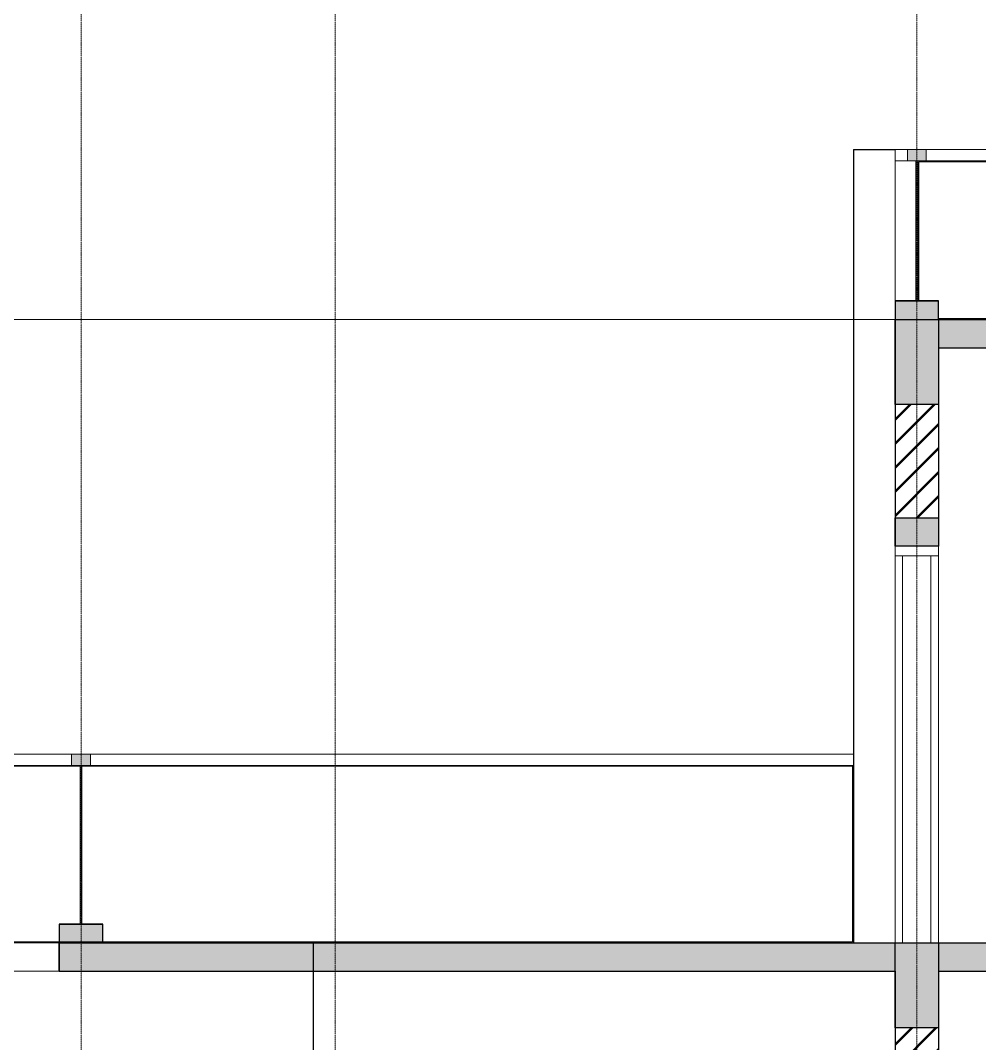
# Model space of a CAD drawing. Header units: millimetres. Extents: x -425671 to 598394, y -194194 to 343585.
# Drawn here: x 45408 to 50486, y 246560 to 251976 of the extents above; entities that cross this region are included whole.
import ezdxf

# ---------------------------------------------------------------- set-up
doc = ezdxf.new("R2010")
doc.units = ezdxf.units.MM
doc.linetypes.add('ACAD_ISO10W100', pattern=[18, 12, -3, 0, -3])
doc.linetypes.add('HIDDEN', pattern=[9.525, 6.35, -3.175])
for name, color, linetype, lineweight in [('230mm Wall', 250, 'Continuous', 25), ('Centre line', 30, 'Continuous', 9), ('Column', 250, 'Continuous', 25), ('Door', 250, 'Continuous', 15), ('Glass', 4, 'Continuous', 5), ('Hatch', 250, 'Continuous', 5), ('Hidden', 250, 'Continuous', 5), ('Railing', 250, 'Continuous', 9)]:
    doc.layers.add(name, color=color, linetype=linetype, lineweight=lineweight)
doc.layers.add('Slab', color=250, linetype='Continuous')

msp = doc.modelspace()

# ---------------------------------------------------------------- hatches: boundary and pattern name
at = {"layer": 'Hatch', "transparency": 33554687}
h = msp.add_hatch(dxfattribs=at)
h.set_pattern_fill('JIS_RC_15', color=256, scale=6)
h.set_pattern_definition([(45, (-4774807.05, -1912552.58), (-63.6396103, 63.6396103), []), (45, (-4774802.7, -1912552.58), (-63.6396103, 63.6396103), []), (45, (-4774798.35, -1912552.58), (-63.6396103, 63.6396103), [])])
h.paths.add_polyline_path([(58429.03, 239292.316), (58199.03, 239292.316), (58199.03, 237192.316), (58429.03, 237192.316)])
h.paths.add_polyline_path([(58429.03, 240042.316), (58199.03, 240042.316), (58199.03, 239842.316), (58429.03, 239842.316)])
h.paths.add_polyline_path([(58429.03, 242592.316), (58199.03, 242592.316), (58199.03, 240492.316), (58429.03, 240492.316)])
h.paths.add_polyline_path([(58429.03, 245892.316), (58199.03, 245892.316), (58199.03, 243792.316), (58429.03, 243792.316)])
h.paths.add_polyline_path([(58429.03, 249192.316), (58199.03, 249192.316), (58199.03, 247092.316), (58429.03, 247092.316)])
h.paths.add_polyline_path([(58429.03, 249942.316), (58199.03, 249942.316), (58199.03, 249742.316), (58429.03, 249742.316)])
h.paths.add_polyline_path([(56699.03, 249942.316), (56469.03, 249942.316), (56469.03, 249342.316), (56699.03, 249342.316)])
h.paths.add_polyline_path([(56699.03, 249192.316), (56469.03, 249192.316), (56469.03, 247092.316), (56699.03, 247092.316)])
h.paths.add_polyline_path([(50269.03, 249942.316), (50039.03, 249942.316), (50039.03, 249342.316), (50269.03, 249342.316)])
h.paths.add_polyline_path([(50269.03, 246642.316), (50039.03, 246642.316), (50039.03, 246042.316), (50269.03, 246042.316)])
h.paths.add_polyline_path([(56699.03, 246642.316), (56469.03, 246642.316), (56469.03, 246042.316), (56699.03, 246042.316)])
h.paths.add_polyline_path([(56699.03, 243342.316), (56469.03, 243342.316), (56469.03, 242742.316), (56699.03, 242742.316)])
h.paths.add_polyline_path([(50269.03, 243342.316), (50039.03, 243342.316), (50039.03, 242742.316), (50269.03, 242742.316)])
h.paths.add_polyline_path([(50269.03, 240042.316), (50039.03, 240042.316), (50039.03, 239442.316), (50269.03, 239442.316)])
h.paths.add_polyline_path([(56699.03, 240042.316), (56469.03, 240042.316), (56469.03, 239442.316), (56699.03, 239442.316)])
at = {"layer": 'Slab', "transparency": 33554687}
h = msp.add_hatch(color=256, dxfattribs=at)
h.dxf.hatch_style = 1
h.paths.add_polyline_path([(50269.03, 246042.316), (50039.03, 246042.316), (50039.03, 245892.316), (50269.03, 245892.316)])
h.paths.add_polyline_path([(50269.03, 247092.316), (50039.03, 247092.316), (50039.03, 246942.316), (50039.03, 246942.316), (50039.03, 246642.316), (50269.03, 246642.316)])
h.paths.add_polyline_path([(53579.03, 247092.316), (50269.03, 247092.316), (50269.03, 246942.316), (53579.03, 246942.316)])
h.paths.add_polyline_path([(53849.03, 247092.316), (53579.03, 247092.316), (53579.03, 246942.316), (53774.03, 246942.316), (53774.03, 246867.316), (54044.03, 246867.316), (54044.03, 246717.316), (54314.03, 246717.316), (54314.03, 246567.316), (54584.03, 246567.316), (54584.03, 246417.316), (54854.03, 246417.316), (54854.03, 246267.316), (55124.03, 246267.316), (55124.03, 246117.316), (55394.03, 246117.316), (55394.03, 245967.316), (55469.03, 245967.316), (55469.03, 246192.316), (55199.03, 246192.316), (55199.03, 246342.316), (54929.03, 246342.316), (54929.03, 246492.316), (54659.03, 246492.316), (54659.03, 246642.316), (54389.03, 246642.316), (54389.03, 246792.316), (54119.03, 246792.316), (54119.03, 246942.316), (53849.03, 246942.316)])
h.paths.add_polyline_path([(56699.03, 247092.316), (56469.03, 247092.316), (56469.03, 246642.316), (56699.03, 246642.316)])
h.paths.add_polyline_path([(58199.03, 247092.316), (56699.03, 247092.316), (56699.03, 246942.316), (58199.03, 246942.316)])
h.paths.add_polyline_path([(58429.03, 246942.316), (58429.03, 247092.316), (58199.03, 247092.316), (58199.03, 246642.316), (58429.03, 246642.316)])
h.paths.add_polyline_path([(58429.03, 246442.316), (58199.03, 246442.316), (58199.03, 246342.316), (58429.03, 246342.316)])
h.paths.add_polyline_path([(58879.03, 246392.316), (58729.03, 246442.316), (58429.03, 246442.316), (58429.03, 246342.316), (58879.03, 246342.316)])
h.paths.add_polyline_path([(58429.03, 246042.316), (58199.03, 246042.316), (58199.03, 245892.316), (58429.03, 245892.316)])
h.paths.add_polyline_path([(56699.03, 246042.316), (56469.03, 246042.316), (56469.03, 245892.316), (56699.03, 245892.316)])
h.paths.add_polyline_path([(56469.03, 250392.316), (50269.03, 250392.316), (50269.03, 250242.316), (56469.03, 250242.316)])
h.paths.add_polyline_path([(56699.03, 250392.316), (56469.03, 250392.316), (56469.03, 249942.316), (56699.03, 249942.316)])
h.paths.add_polyline_path([(58199.03, 250392.316), (56699.03, 250392.316), (56699.03, 250242.316), (58199.03, 250242.316)])
h.paths.add_polyline_path([(58429.03, 250392.316), (58199.03, 250392.316), (58199.03, 250242.316), (58199.03, 249942.316), (58429.03, 249942.316)])
h.paths.add_polyline_path([(58429.03, 249742.316), (58199.03, 249742.316), (58199.03, 249642.316), (58429.03, 249642.316)])
h.paths.add_polyline_path([(58879.03, 249692.316), (58729.03, 249742.316), (58429.03, 249742.316), (58429.03, 249642.316), (58879.03, 249642.316)])
h.paths.add_polyline_path([(58429.03, 250492.316), (58199.03, 250492.316), (58199.03, 250392.316), (58429.03, 250392.316)])
h.paths.add_polyline_path([(58429.03, 249342.316), (58199.03, 249342.316), (58199.03, 249192.316), (58429.03, 249192.316)])
h.paths.add_polyline_path([(56699.03, 249342.316), (56469.03, 249342.316), (56469.03, 249192.316), (56699.03, 249192.316)])
h.paths.add_polyline_path([(50269.03, 250242.316), (50269.03, 250392.316), (50039.03, 250392.316), (50039.03, 249942.316), (50269.03, 249942.316)])
h.paths.add_polyline_path([(50269.03, 250492.316), (50039.03, 250492.316), (50039.03, 250392.316), (50269.03, 250392.316)])
h.paths.add_polyline_path([(50269.03, 249342.316), (50039.03, 249342.316), (50039.03, 249192.316), (50269.03, 249192.316)])
h.paths.add_polyline_path([(50039.03, 247092.316), (46959.03, 247092.316), (46959.03, 246942.316), (50039.03, 246942.316)])
h.paths.add_polyline_path([(50039.03, 243792.316), (46959.03, 243792.316), (46959.03, 243642.316), (50039.03, 243642.316)])
h.paths.add_polyline_path([(46959.03, 243792.316), (45614.03, 243792.316), (45614.03, 243642.316), (46959.03, 243642.316)])
h.paths.add_polyline_path([(45844.03, 243892.316), (45614.03, 243892.316), (45614.03, 243792.316), (45844.03, 243792.316)])
h.paths.add_polyline_path([(45779.03, 244792.316), (45679.03, 244792.316), (45679.03, 244732.316), (45779.03, 244732.316)])
h.paths.add_polyline_path([(45779.03, 241492.316), (45679.03, 241492.316), (45679.03, 241432.316), (45779.03, 241432.316)])
h.paths.add_polyline_path([(45844.03, 240592.316), (45614.03, 240592.316), (45614.03, 240492.316), (45844.03, 240492.316)])
h.paths.add_polyline_path([(46959.03, 240492.316), (45614.03, 240492.316), (45614.03, 240342.316), (46959.03, 240342.316)])
h.paths.add_polyline_path([(50039.03, 240492.316), (47039.03, 240492.316), (46959.03, 240492.316), (46959.03, 240342.316), (50039.03, 240342.316)])
h.paths.add_polyline_path([(50269.03, 243792.316), (50039.03, 243792.316), (50039.03, 243642.316), (50039.03, 243642.316), (50039.03, 243342.316), (50269.03, 243342.316)])
h.paths.add_polyline_path([(50269.03, 242742.316), (50039.03, 242742.316), (50039.03, 242592.316), (50269.03, 242592.316)])
h.paths.add_polyline_path([(52544.03, 243792.316), (50269.03, 243792.316), (50269.03, 243642.316), (52544.03, 243642.316)])
h.paths.add_polyline_path([(56699.03, 243642.316), (56699.03, 243792.316), (56469.03, 243792.316), (56469.03, 243342.316), (56699.03, 243342.316)])
h.paths.add_polyline_path([(58199.03, 243642.316), (56699.03, 243642.316), (56699.03, 243542.316), (58199.03, 243542.316)])
h.paths.add_polyline_path([(58429.03, 243792.316), (58199.03, 243792.316), (58199.03, 243342.316), (58429.03, 243342.316)])
h.paths.add_polyline_path([(58429.03, 243142.316), (58199.03, 243142.316), (58199.03, 243042.316), (58429.03, 243042.316)])
h.paths.add_polyline_path([(58729.03, 243142.316), (58429.03, 243142.316), (58429.03, 243042.316), (58879.03, 243042.316), (58879.03, 243092.316)])
h.paths.add_polyline_path([(58429.03, 242742.316), (58199.03, 242742.316), (58199.03, 242592.316), (58429.03, 242592.316)])
h.paths.add_polyline_path([(56699.03, 242742.316), (56469.03, 242742.316), (56469.03, 242592.316), (56699.03, 242592.316)])
h.paths.add_polyline_path([(50269.03, 240492.316), (50039.03, 240492.316), (50039.03, 240342.316), (50039.03, 240342.316), (50039.03, 240042.316), (50269.03, 240042.316)])
h.paths.add_polyline_path([(52544.03, 240492.316), (50269.03, 240492.316), (50269.03, 240342.316), (52544.03, 240342.316)])
h.paths.add_polyline_path([(52844.03, 240492.316), (52544.03, 240492.316), (52544.03, 240342.316), (52844.03, 240342.316)])
h.paths.add_polyline_path([(53579.03, 240492.316), (52844.03, 240492.316), (52844.03, 240342.316), (53579.03, 240342.316)])
h.paths.add_polyline_path([(53849.03, 240492.316), (53579.03, 240492.316), (53579.03, 240342.316), (53774.03, 240342.316), (53774.03, 240267.316), (54044.03, 240267.316), (54044.03, 240117.316), (54314.03, 240117.316), (54314.03, 239967.316), (54584.03, 239967.316), (54584.03, 239817.316), (54854.03, 239817.316), (54854.03, 239667.316), (55124.03, 239667.316), (55124.03, 239517.316), (55394.03, 239517.316), (55394.03, 239367.316), (55469.03, 239367.316), (55469.03, 239592.316), (55199.03, 239592.316), (55199.03, 239742.316), (54929.03, 239742.316), (54929.03, 239892.316), (54659.03, 239892.316), (54659.03, 240042.316), (54389.03, 240042.316), (54389.03, 240192.316), (54119.03, 240192.316), (54119.03, 240342.316), (53849.03, 240342.316)])
h.paths.add_polyline_path([(56699.03, 240342.316), (56699.03, 240492.316), (56469.03, 240492.316), (56469.03, 240042.316), (56699.03, 240042.316)])
h.paths.add_polyline_path([(58199.03, 240342.316), (56699.03, 240342.316), (56699.03, 240242.316), (58199.03, 240242.316)])
h.paths.add_polyline_path([(58429.03, 240492.316), (58199.03, 240492.316), (58199.03, 240042.316), (58429.03, 240042.316)])
h.paths.add_polyline_path([(58429.03, 239842.316), (58199.03, 239842.316), (58199.03, 239742.316), (58429.03, 239742.316)])
h.paths.add_polyline_path([(58429.03, 239442.316), (58199.03, 239442.316), (58199.03, 239292.316), (58429.03, 239292.316)])
h.paths.add_polyline_path([(56699.03, 239442.316), (56469.03, 239442.316), (56469.03, 239292.316), (56699.03, 239292.316)])
h.paths.add_polyline_path([(58199.03, 237042.316), (56699.03, 237042.316), (56699.03, 236942.316), (58199.03, 236942.316)])
h.paths.add_polyline_path([(58429.03, 237192.316), (58199.03, 237192.316), (58199.03, 236742.316), (58429.03, 236742.316)])
h.paths.add_polyline_path([(56699.03, 237192.316), (56469.03, 237192.316), (56469.03, 236742.316), (56699.03, 236742.316)])
h.paths.add_polyline_path([(56469.03, 237192.316), (52844.03, 237192.316), (52844.03, 237042.316), (56469.03, 237042.316)])
h.paths.add_polyline_path([(52844.03, 237192.316), (52544.03, 237192.316), (52544.03, 237042.316), (52844.03, 237042.316)])
h.paths.add_polyline_path([(52544.03, 237192.316), (50269.03, 237192.316), (50269.03, 237042.316), (52544.03, 237042.316)])
h.paths.add_polyline_path([(50269.03, 237192.316), (50039.03, 237192.316), (50039.03, 236742.316), (50269.03, 236742.316)])
h.paths.add_polyline_path([(50269.03, 239442.316), (50039.03, 239442.316), (50039.03, 239292.316), (50269.03, 239292.316)])
h.paths.add_polyline_path([(46959.03, 247092.316), (45614.03, 247092.316), (45614.03, 246942.316), (46959.03, 246942.316)])
h.paths.add_polyline_path([(50204.03, 251292.316), (50104.03, 251292.316), (50104.03, 251232.316), (50204.03, 251232.316)])
h.paths.add_polyline_path([(58364.03, 251292.316), (58264.03, 251292.316), (58264.03, 251232.316), (58364.03, 251232.316)])
h = msp.add_hatch(color=256, dxfattribs=at)
h.dxf.hatch_style = 1
h.paths.add_polyline_path([(45844.03, 247097.316), (45844.03, 247192.316), (45614.03, 247192.316), (45614.03, 247097.316)])
h.paths.add_polyline_path([(45779.03, 248032.316), (45779.03, 248092.316), (45679.03, 248092.316), (45679.03, 248032.316)])

# ---------------------------------------------------------------- linework, layer by layer
at = {"layer": '230mm Wall'}
for p, q in [((50039.03, 250242.316), (50039.03, 249192.316)), ((50269.03, 250242.316), (50269.03, 249192.316)), ((50269.03, 249192.316), (50039.03, 249192.316)), ((46959.03, 243792.316), (46959.03, 246942.316)), ((50039.03, 246942.316), (50039.03, 245892.316)), ((50269.03, 246942.316), (50269.03, 245892.316))]:
    msp.add_line(p, q, dxfattribs=at)
at = {"layer": 'Centre line', "linetype": 'ACAD_ISO10W100', "ltscale": 0.6}
for p, q in [((45729.018, 228832.337), (45729.044, 260832.337)), ((47074.011, 228832.337), (47074.038, 260832.337)), ((50154.023, 228832.337), (50154.05, 260832.337))]:
    msp.add_line(p, q, dxfattribs=at)
at = {"layer": 'Column'}
for q in [(49819.03, 247092.316), (50039.03, 251292.316)]:
    msp.add_line((49819.03, 251292.316), q, dxfattribs=at)
at = {"layer": 'Door'}
for points in [[(50039.03, 249192.316), (50269.03, 249192.316), (50269.03, 249142.316), (50039.03, 249142.316)], [(50079.016, 249142.316), (50228.966, 249142.316), (50228.966, 247092.316), (50079.016, 247092.316)]]:
    msp.add_lwpolyline(points, close=True, dxfattribs=at)
at = {"layer": 'Glass'}
for p, q in [((50149.03, 251232.316), (50149.03, 250492.316)), ((50159.03, 251232.316), (50159.03, 250492.316)), ((45724.03, 248032.316), (45724.03, 247192.316)), ((45734.03, 248032.316), (45734.03, 247192.316))]:
    msp.add_line(p, q, dxfattribs=at)
for points in [[(50164.03, 250492.316), (50164.03, 251227.316), (58304.03, 251227.316), (58304.03, 250492.316)], [(58199.03, 250397.316), (50269.03, 250397.316)], [(44234.03, 247192.316), (44234.03, 248027.316), (49814.03, 248027.316), (49814.03, 247097.316), (44339.03, 247097.316)]]:
    msp.add_lwpolyline(points, dxfattribs=at)
at = {"layer": 'Hidden', "linetype": 'HIDDEN', "ltscale": 0.3}
msp.add_line((50039.03, 250392.316), (35039.03, 250392.316), dxfattribs=at)
at = {"layer": 'Hidden'}
for p, q in [((50039.03, 249192.316), (50039.03, 247092.316)), ((50269.03, 249192.316), (50269.03, 247092.316)), ((44109.03, 247092.316), (45614.03, 247092.316)), ((44109.03, 246942.316), (45614.03, 246942.316))]:
    msp.add_line(p, q, dxfattribs=at)
for points in [[(50039.03, 249142.316), (50079.016, 249142.316), (50079.016, 247092.316), (50039.03, 247092.316)], [(50228.966, 249142.316), (50269.03, 249142.316), (50269.03, 247092.316), (50228.966, 247092.316)]]:
    msp.add_lwpolyline(points, close=True, dxfattribs=at)
at = {"layer": 'Railing'}
for p, q in [((50039.03, 251292.316), (50039.03, 250392.316)), ((50039.03, 251292.316), (58429.03, 251292.316)), ((50104.03, 251292.316), (50204.03, 251292.316)), ((50104.03, 251292.316), (50104.03, 251232.316)), ((50204.03, 251292.316), (50204.03, 251232.316)), ((50039.03, 251232.316), (58429.03, 251232.316)), ((50104.03, 251232.316), (50204.03, 251232.316)), ((44274.03, 248092.316), (49819.03, 248092.316)), ((45679.03, 248092.316), (45779.03, 248092.316)), ((45679.03, 248092.316), (45679.03, 248032.316)), ((45779.03, 248092.316), (45779.03, 248032.316)), ((44274.03, 248032.316), (49819.03, 248032.316)), ((45679.03, 248032.316), (45779.03, 248032.316))]:
    msp.add_line(p, q, dxfattribs=at)
at = {"layer": 'Slab'}
for p, q in [((50039.03, 250492.316), (50269.03, 250492.316)), ((50039.03, 250392.316), (58429.03, 250392.316)), ((50039.03, 250392.316), (50039.03, 250242.316)), ((50269.03, 250242.316), (56469.03, 250242.316)), ((45614.03, 247192.316), (45844.03, 247192.316)), ((45614.03, 246942.316), (45614.03, 247092.316)), ((45614.03, 247092.316), (53579.03, 247092.316)), ((45614.03, 247092.316), (45614.03, 246942.316)), ((46959.03, 246942.316), (46959.03, 247092.316)), ((45614.03, 246942.316), (50039.03, 246942.316)), ((50269.03, 246942.316), (53579.03, 246942.316))]:
    msp.add_line(p, q, dxfattribs=at)
at = {"layer": 'Slab', "ltscale": 0.2}
for points in [[(50039.03, 250392.316), (50269.03, 250392.316), (50269.03, 250492.316), (50039.03, 250492.316)], [(50039.03, 250392.316), (50269.03, 250392.316), (50269.03, 249942.316), (50039.03, 249942.316)], [(50039.03, 249342.316), (50269.03, 249342.316), (50269.03, 249192.316), (50039.03, 249192.316)], [(45614.03, 247092.316), (45844.03, 247092.316), (45844.03, 247192.316), (45614.03, 247192.316)], [(50039.03, 247092.316), (50269.03, 247092.316), (50269.03, 246642.316), (50039.03, 246642.316)]]:
    msp.add_lwpolyline(points, close=True, dxfattribs=at)

doc.saveas('drawing.dxf')
